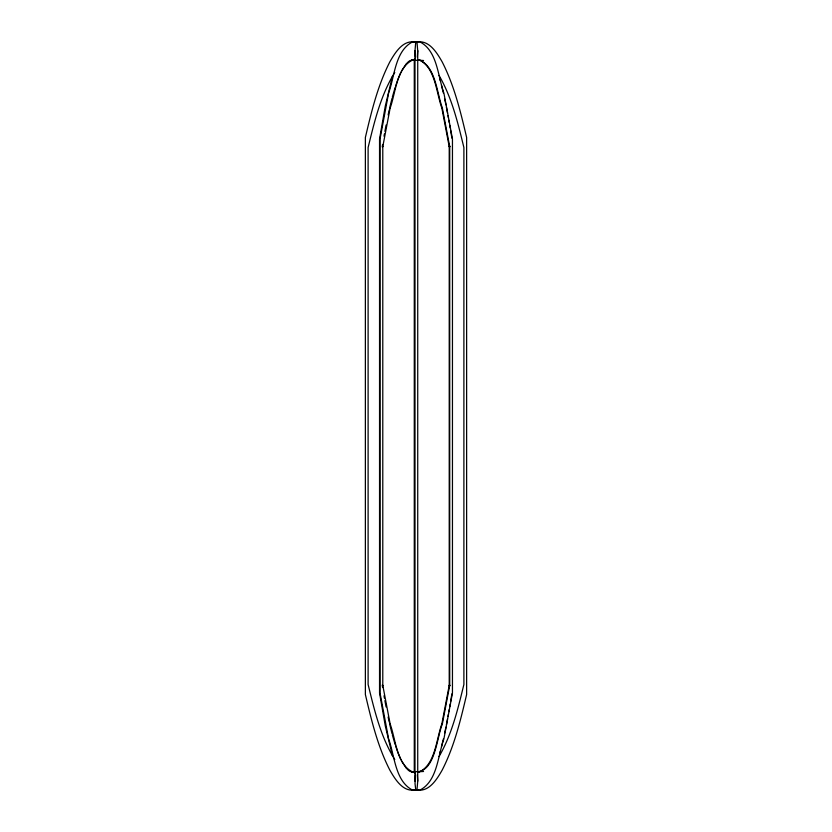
<?xml version="1.0" encoding="UTF-8"?>
<svg xmlns="http://www.w3.org/2000/svg" width="832" height="832" viewBox="0 0 832 832"><rect width="100%" height="100%" fill="white"/><g stroke="black" fill="none" stroke-linecap="round" stroke-linejoin="round"><path stroke-width="1.25" d="M414.991 50.856L415.667 42.817M417.726 50.877L417.04 42.817M412.662 790.4L416.354 789.786C428.813 792.688 436.852 779.366 442.104 770.234C454.282 746.502 460.554 720.335 466.627 694.533L466.627 137.467C460.554 111.665 454.282 85.498 442.104 61.766C436.852 52.645 428.792 39.26 416.343 42.245L415.646 42.214C403.187 39.312 395.148 52.634 389.896 61.766C377.718 85.498 371.446 111.665 365.373 137.467L365.373 694.533C371.446 720.335 377.718 746.502 389.896 770.234C395.148 779.355 403.208 792.74 415.657 789.755L419.338 790.4C437.497 781.643 437.736 755.716 443.903 738.91L452.452 693.066L452.452 138.934L443.903 93.09C437.736 76.284 437.497 50.357 419.338 41.6L416 42.245L413.161 41.6C395.002 50.357 394.763 76.284 388.596 93.09L380.047 138.934L380.047 693.066L388.596 738.91C394.763 755.716 395.002 781.643 413.161 790.4L416 789.755L418.839 790.4M412.662 41.6L416.707 42.526M415.667 789.183L415.033 783.64L415.386 774.831M417.321 57.169L417.726 50.721L417.726 781.279L417.04 789.183M382.242 146.848L382.637 144.487M384.02 136.23L384.415 133.879M448.906 711.703L449.332 709.155M449.758 706.607L450.185 704.059M450.622 701.511L451.901 693.857M384.894 131.352L386.1 125.039M446.42 724.797L447.543 718.848M448.001 716.466L448.448 714.085M388.138 114.972L389.22 109.959M444.673 733.034L445.942 727.168M443.404 738.91L441.49 746.647M389.875 107.037L392.028 98.363M415.303 772.782L415.542 771.878M392.444 76.263L385.31 106.007L379.548 138.934L379.548 693.066L385.31 725.993L392.444 755.737M392.34 97.115L395.169 87.37M439.702 753.501L440.346 751.254M395.574 86.174L397.634 80.226M414.96 772.782L415.646 771.566M398.05 79.04L400.972 72.166M416.354 789.755L415.646 789.755M401.565 71.084L406.661 63.159M394.753 72.467C380.63 95.243 374.41 121.774 368.108 147.524L368.108 684.476C374.41 710.226 380.63 736.757 394.753 759.533M439.015 756.59C451.89 734.448 457.87 709.145 463.892 684.476L463.892 147.524C457.87 122.855 451.89 97.552 439.015 75.41M407.67 62.358L409.666 60.746L412.672 59.831L415.709 60.434M418.829 772.169C435.334 764.962 436.155 739.606 441.927 723.726L441.74 724.558L449.259 685.152L449.218 685.953L449.218 146.047L449.259 146.848L441.74 107.442L441.927 108.274C436.155 92.394 435.334 67.038 418.829 59.831L416.978 60.164M423.54 771.482L417.414 771.794M415.948 771.68L412.672 772.169L409.666 771.254L407.67 769.642M411.653 772.169L415.574 771.68M411.653 59.831L415.574 60.32M415.948 60.32L413.171 59.831C396.666 67.038 395.845 92.394 390.073 108.274L390.26 107.442L382.741 146.848L382.782 146.047L382.782 685.953L382.741 685.152L390.26 724.558L390.073 723.726C395.845 739.606 396.666 764.962 413.171 772.169M416.978 771.836C435.302 770.838 436.769 737.433 442.426 723.726L442.239 724.558L449.758 685.152L449.717 685.953L449.717 146.047L449.758 146.848L442.239 107.442L442.426 108.274C436.654 92.394 435.833 67.038 419.328 59.831L417.477 60.164L423.54 60.518M415.646 60.434L414.96 59.218M406.661 768.841L401.565 760.916M398.05 752.96L400.972 759.834M395.574 745.826L397.634 751.774M439.702 78.499L440.346 80.746M392.34 734.885L395.169 744.63M415.303 59.218L415.542 60.122M441.49 85.353L443.404 93.09M389.875 724.963L392.028 733.637M444.673 98.966L445.942 104.832M388.138 717.028L389.22 722.041M446.42 107.203L447.543 113.152M448.001 115.534L448.448 117.915M384.894 700.648L386.1 706.961M448.906 120.297L449.332 122.845M449.758 125.393L450.185 127.941M450.622 130.489L451.901 138.143M382.242 685.152L382.637 687.513M384.02 695.77L384.415 698.121M415.386 57.169L414.991 50.721L414.991 781.279M417.321 774.831L417.726 781.123M414.274 59.176L414.274 772.824"/></g></svg>
